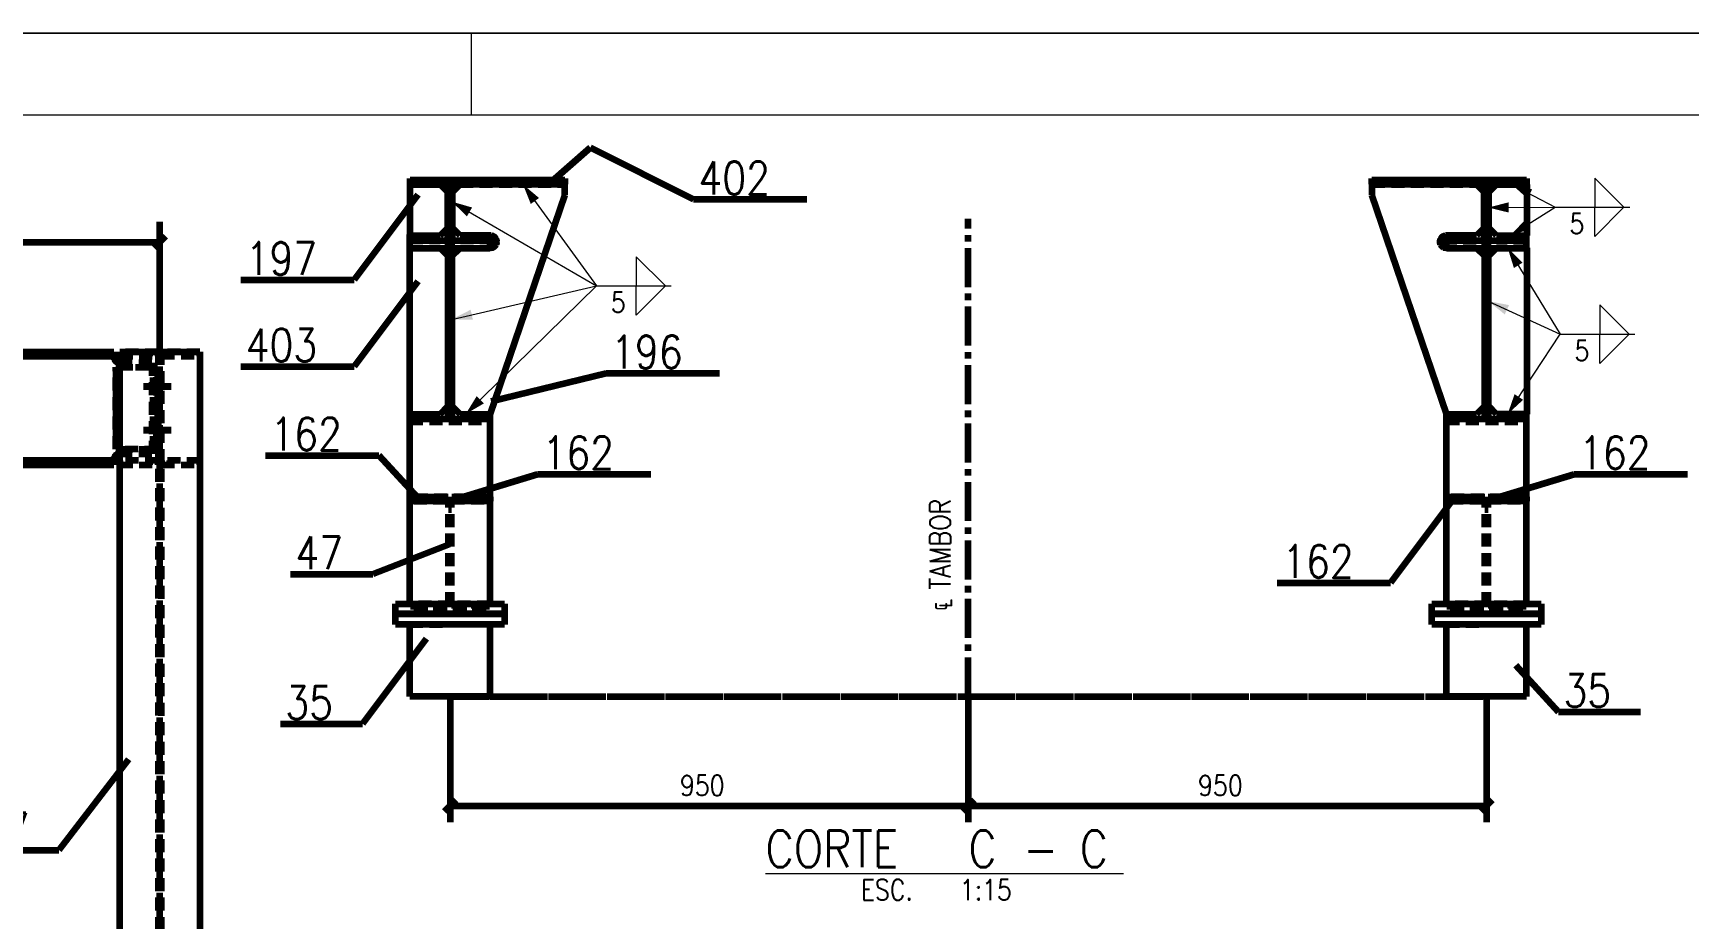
# Model space of a CAD drawing. Header units: millimetres. Extents: x 0 to 16820, y 0 to 11880.
# Drawn here: x 8350 to 12397, y 9716 to 11880 of the extents above; entities that cross this region are included whole.
import ezdxf

# ---------------------------------------------------------------- set-up
doc = ezdxf.new("R2010")
doc.units = ezdxf.units.MM
for name, pattern in [('CENTER2', [7.14375, 4.7625, -0.79375, 0.79375, -0.79375]), ('DASHED2', [2.38125, 1.5875, -0.79375]), ('XKITLINE00', [0])]:
    doc.linetypes.add(name, pattern=pattern)
for name, color, linetype, lineweight in [('COTA', 7, 'Continuous', 0), ('CT3', 4, 'Continuous', 0), ('Drawing sheet', 3, 'Continuous', 0), ('ITEM-1', 7, 'Continuous', 0), ('LC1', 7, 'Continuous', 0), ('Other object type', 7, 'Continuous', 0), ('Part mark', 6, 'Continuous', 0), ('Text', 7, 'Continuous', 0), ('TR2', 7, 'Continuous', 0), ('Weld', 1, 'Continuous', 0)]:
    doc.layers.add(name, color=color, linetype=linetype, lineweight=lineweight)
doc.styles.add('ROMANS', font='romans__.ttf')

# ---------------------------------------------------------------- blocks, each defined once
blk = doc.blocks.new('*A8')
at = {"layer": 'CT3', "color": 4, "linetype": 'Continuous', "lineweight": 100}
for p, q in [((463.53, 567.77), (463.53, 567.77)), ((463.53, 547.46), (463.53, 567.77)), ((468.21, 566.77), (467.27, 567.71)), ((468.21, 548.46), (468.21, 566.77)), ((467.21, 547.46), (468.21, 548.46)), ((463.53, 547.46), (467.21, 547.46))]:
    blk.add_line(p, q, dxfattribs=at)
at = {"layer": 'TR2', "linetype": 'DASHED2', "lineweight": 100}
for p, q in [((463.53, 567.77), (467.21, 567.77)), ((467.27, 567.71), (467.21, 567.77)), ((463.53, 547.46), (467.21, 547.46))]:
    blk.add_line(p, q, dxfattribs=at)
blk = doc.blocks.new('*A9')
at = {"layer": 'CT3', "color": 4, "linetype": 'Continuous', "lineweight": 100}
for p, q in [((463.55, 575.54), (463.55, 576.23)), ((463.55, 576.09), (482.45, 576.09)), ((482.45, 575.54), (463.55, 575.54)), ((482.45, 576.23), (482.45, 575.54))]:
    blk.add_line(p, q, dxfattribs=at)
blk = doc.blocks.new('*A10')
at = {"layer": 'TR2', "linetype": 'DASHED2', "lineweight": 100}
for p, q in [((599.53, 537.37), (590.66, 537.37)), ((590.66, 537.37), (590.66, 536.81)), ((599.53, 537.37), (590.66, 537.37)), ((590.66, 536.81), (590.66, 536.81)), ((590.66, 536.81), (594.9, 536.81)), ((590.66, 536.81), (594.9, 536.81)), ((594.9, 536.81), (594.9, 536.79)), ((594.9, 524.13), (594.9, 536.81)), ((594.9, 536.79), (595.29, 536.79)), ((594.9, 536.79), (595.29, 536.79)), ((594.9, 536.79), (595.29, 536.79)), ((594.9, 536.79), (595.29, 536.79)), ((595.29, 536.81), (599.53, 536.81)), ((595.29, 524.13), (595.29, 536.81)), ((595.29, 536.81), (599.53, 536.81)), ((599.53, 536.81), (599.53, 537.37)), ((594.9, 535.81), (595.29, 535.81)), ((594.9, 535.81), (595.29, 535.81)), ((590.66, 523.57), (590.66, 524.13)), ((590.66, 524.13), (594.9, 524.13)), ((590.66, 524.13), (594.9, 524.13)), ((594.9, 525.26), (595.29, 525.26)), ((594.9, 525.26), (595.29, 525.26)), ((595.29, 524.37), (594.9, 524.37)), ((594.9, 524.37), (595.29, 524.37)), ((594.9, 524.37), (595.29, 524.37)), ((594.9, 524.37), (595.29, 524.37)), ((595.29, 524.13), (599.53, 524.13)), ((599.53, 524.13), (595.29, 524.13)), ((599.53, 524.13), (599.53, 524.13)), ((599.53, 524.13), (599.53, 523.57)), ((599.53, 523.57), (590.66, 523.57)), ((590.66, 523.57), (590.66, 523.57)), ((590.66, 523.57), (599.53, 523.57))]:
    blk.add_line(p, q, dxfattribs=at)
blk = doc.blocks.new('*A11')
at = {"layer": 'CT3', "color": 4, "linetype": 'Continuous', "lineweight": 100}
for p, q in [((581.1, 575.54), (581.1, 576.23)), ((581.1, 576.09), (600, 576.09)), ((600, 575.54), (581.1, 575.54)), ((600, 576.23), (600, 575.54))]:
    blk.add_line(p, q, dxfattribs=at)
blk = doc.blocks.new('*A12')
at = {"layer": 'CT3', "color": 4, "linetype": 'Continuous', "lineweight": 100}
for p, q in [((463.53, 567.71), (463.53, 569.27)), ((463.53, 568.68), (473.33, 568.68)), ((473.33, 567.71), (473.33, 569.26)), ((468.21, 567.71), (463.53, 567.71)), ((468.21, 546.86), (468.21, 567.71)), ((473.33, 567.71), (468.65, 567.71)), ((468.65, 567.71), (468.65, 546.86)), ((463.53, 546.86), (463.53, 547.46)), ((473.33, 546.86), (463.53, 546.86)), ((473.33, 546.86), (473.33, 547.46))]:
    blk.add_line(p, q, dxfattribs=at)
at = {"layer": 'TR2', "linetype": 'DASHED2', "lineweight": 100}
for p, q in [((463.53, 569.27), (463.53, 569.38)), ((473.33, 569.26), (473.33, 569.38)), ((468.21, 567.71), (468.21, 568.4)), ((468.65, 567.71), (468.65, 568.4)), ((463.53, 547.46), (463.53, 547.55)), ((463.53, 546.51), (463.53, 546.86)), ((463.53, 546.58), (463.53, 546.51)), ((463.53, 546.51), (473.33, 546.51)), ((473.33, 547.55), (473.33, 547.46)), ((473.33, 546.51), (473.33, 546.86)), ((473.33, 546.51), (473.33, 546.58))]:
    blk.add_line(p, q, dxfattribs=at)
blk = doc.blocks.new('*A13')
at = {"layer": 'CT3', "color": 4, "linetype": 'Continuous', "lineweight": 100}
for p, q in [((595.34, 566.77), (596.28, 567.71)), ((595.34, 548.46), (595.34, 566.77)), ((600.02, 567.77), (600, 567.77)), ((600.02, 567.77), (600.02, 547.46)), ((596.34, 547.46), (595.34, 548.46)), ((600.02, 547.46), (596.34, 547.46))]:
    blk.add_line(p, q, dxfattribs=at)
at = {"layer": 'TR2', "linetype": 'DASHED2', "lineweight": 100}
for p, q in [((596.34, 567.77), (596.28, 567.71)), ((600, 567.77), (596.34, 567.77)), ((596.34, 547.46), (600.02, 547.46))]:
    blk.add_line(p, q, dxfattribs=at)
blk = doc.blocks.new('*A14')
at = {"layer": 'CT3', "color": 4, "linetype": 'Continuous', "lineweight": 100}
for p, q in [((463.53, 575.52), (467.21, 575.52)), ((463.53, 575.52), (463.53, 569.27)), ((468.16, 574.56), (467.21, 575.52)), ((463.53, 569.27), (467.21, 569.27)), ((467.21, 569.27), (468.16, 570.22))]:
    blk.add_line(p, q, dxfattribs=at)
at = {"layer": 'TR2', "linetype": 'DASHED2', "lineweight": 100}
for p, q in [((467.21, 575.52), (463.53, 575.52)), ((468.21, 574.52), (468.16, 574.56)), ((468.16, 574.56), (468.21, 574.52)), ((468.21, 570.27), (468.21, 574.52)), ((463.53, 569.27), (467.21, 569.27)), ((468.16, 570.22), (468.21, 570.27)), ((468.16, 570.22), (468.21, 570.27))]:
    blk.add_line(p, q, dxfattribs=at)
blk = doc.blocks.new('*A15')
at = {"layer": 'CT3', "color": 4, "linetype": 'Continuous', "lineweight": 100}
for p, q in [((469.67, 575.52), (468.7, 574.55)), ((482.45, 575.52), (469.67, 575.52)), ((482.45, 574.22), (482.45, 575.52)), ((473.35, 547.46), (482.45, 574.22)), ((469.67, 569.26), (468.7, 570.24)), ((473.45, 569.26), (469.67, 569.26)), ((473.45, 569.26), (473.7, 569.21)), ((474.06, 568.85), (474.12, 568.59)), ((468.67, 566.77), (469.64, 567.71)), ((468.67, 548.46), (468.67, 566.77)), ((473.45, 567.77), (473.33, 567.77)), ((473.7, 567.82), (473.45, 567.77)), ((474.12, 568.44), (474.06, 568.18)), ((474.12, 568.44), (474.12, 568.59)), ((468.67, 548.46), (469.67, 547.46)), ((469.67, 547.46), (473.35, 547.46))]:
    blk.add_line(p, q, dxfattribs=at)
for centre, start, end in [((473.45, 568.59), 22.5, 67.5), ((473.45, 568.44), 292.5, 337.5)]:
    blk.add_arc(centre, 0.667, start, end, dxfattribs=at)
at = {"layer": 'TR2', "linetype": 'DASHED2', "lineweight": 100}
for p, q in [((469.67, 575.52), (482.45, 575.52)), ((468.67, 574.52), (468.7, 574.55)), ((468.67, 574.52), (468.67, 570.27)), ((468.67, 570.27), (468.7, 570.24)), ((468.7, 570.24), (468.67, 570.27)), ((473.7, 569.21), (473.45, 569.26)), ((474.12, 568.59), (474.06, 568.85)), ((469.64, 567.71), (469.7, 567.77)), ((469.7, 567.77), (473.33, 567.77)), ((473.45, 567.77), (473.7, 567.82)), ((474.06, 568.18), (474.12, 568.44)), ((469.67, 547.46), (473.35, 547.46))]:
    blk.add_line(p, q, dxfattribs=at)
for centre, start, end in [((473.45, 568.59), 22.5, 67.5), ((473.45, 568.44), 292.5, 337.5)]:
    blk.add_arc(centre, 0.667, start, end, dxfattribs=at)
blk = doc.blocks.new('*A16')
at = {"layer": 'CT3', "color": 4, "linetype": 'Continuous', "lineweight": 100}
for p, q in [((590.2, 537.37), (594.88, 537.37)), ((590.2, 537.37), (590.2, 536.84)), ((594.88, 536.84), (590.2, 536.84)), ((593.88, 536.84), (593.88, 537.37)), ((594.88, 537.37), (594.88, 536.84))]:
    blk.add_line(p, q, dxfattribs=at)
blk = doc.blocks.new('*A17')
at = {"layer": 'CT3', "color": 4, "linetype": 'Continuous', "lineweight": 100}
for p, q in [((595.32, 536.84), (595.32, 537.37)), ((595.32, 537.37), (600, 537.37)), ((600, 536.84), (595.32, 536.84)), ((596.32, 536.84), (596.32, 537.37)), ((600, 537.37), (600, 536.84))]:
    blk.add_line(p, q, dxfattribs=at)
blk = doc.blocks.new('*A18')
at = {"layer": 'CT3', "color": 4, "linetype": 'Continuous', "lineweight": 100}
for p, q in [((593.88, 575.52), (581.1, 575.52)), ((581.1, 575.52), (581.1, 574.22)), ((594.83, 574.57), (593.88, 575.52)), ((581.1, 574.22), (590.2, 547.46)), ((589.43, 568.59), (589.48, 568.85)), ((589.84, 569.21), (590.1, 569.26)), ((593.88, 569.26), (590.1, 569.26)), ((594.83, 570.22), (593.88, 569.26)), ((589.43, 568.44), (589.43, 568.59)), ((589.48, 568.18), (589.43, 568.44)), ((590.1, 567.77), (589.84, 567.82)), ((590.2, 567.77), (590.1, 567.77)), ((594.88, 566.77), (593.91, 567.71)), ((594.88, 548.46), (593.88, 547.46)), ((590.2, 547.46), (593.88, 547.46))]:
    blk.add_line(p, q, dxfattribs=at)
for centre, start, end in [((590.1, 568.59), 112.5, 157.5), ((590.1, 568.44), 202.5, 247.5)]:
    blk.add_arc(centre, 0.667, start, end, dxfattribs=at)
at = {"layer": 'TR2', "linetype": 'DASHED2', "lineweight": 100}
for p, q in [((581.1, 575.52), (593.88, 575.52)), ((594.83, 574.57), (594.88, 574.52)), ((594.88, 574.52), (594.83, 574.57)), ((594.88, 574.52), (594.88, 570.27)), ((589.48, 568.85), (589.43, 568.59)), ((590.1, 569.26), (589.84, 569.21)), ((594.88, 570.27), (594.83, 570.22)), ((594.83, 570.22), (594.88, 570.27)), ((589.43, 568.44), (589.48, 568.18)), ((589.84, 567.82), (590.1, 567.77)), ((593.85, 567.77), (590.2, 567.77)), ((593.91, 567.71), (593.85, 567.77)), ((594.88, 548.46), (594.88, 566.77)), ((590.2, 547.46), (593.88, 547.46))]:
    blk.add_line(p, q, dxfattribs=at)
for centre, start, end in [((590.1, 568.59), 112.5, 157.5), ((590.1, 568.44), 202.5, 247.5)]:
    blk.add_arc(centre, 0.667, start, end, dxfattribs=at)
blk = doc.blocks.new('*A19')
at = {"layer": 'CT3', "color": 4, "linetype": 'Continuous', "lineweight": 100}
for p, q in [((468.16, 568.68), (468.16, 575.54)), ((468.16, 575.54), (468.7, 575.54)), ((468.7, 575.54), (468.7, 568.68)), ((468.16, 568.68), (468.7, 568.68))]:
    blk.add_line(p, q, dxfattribs=at)
at = {"layer": 'TR2', "linetype": 'DASHED2', "lineweight": 100}
for p, q in [((468.16, 575.54), (468.16, 575.69)), ((468.7, 575.54), (468.7, 575.69))]:
    blk.add_line(p, q, dxfattribs=at)
blk = doc.blocks.new('*A20')
at = {"layer": 'CT3', "color": 4, "linetype": 'Continuous', "lineweight": 100}
for p, q in [((463.53, 512.97), (463.53, 521.77)), ((473.33, 512.97), (473.33, 521.77)), ((473.33, 512.97), (463.53, 512.97))]:
    blk.add_line(p, q, dxfattribs=at)
at = {"layer": 'TR2', "linetype": 'DASHED2', "lineweight": 100}
for p, q in [((473.33, 521.77), (463.53, 521.77)), ((463.53, 521.77), (468.21, 521.77))]:
    blk.add_line(p, q, dxfattribs=at)
blk = doc.blocks.new('*A21')
at = {"layer": 'CT3', "color": 4, "linetype": 'Continuous', "lineweight": 100}
for p, q in [((473.33, 546.86), (463.53, 546.86)), ((463.53, 537.37), (463.53, 546.86)), ((473.33, 537.37), (473.33, 546.86)), ((463.53, 524.3), (463.53, 536.84)), ((473.33, 524.3), (473.33, 536.84))]:
    blk.add_line(p, q, dxfattribs=at)
at = {"layer": 'TR2', "linetype": 'DASHED2', "lineweight": 100}
for p, q in [((463.53, 546.51), (473.33, 546.51)), ((463.53, 536.84), (463.53, 537.37)), ((473.33, 536.84), (473.33, 537.37)), ((473.33, 524.3), (463.53, 524.3))]:
    blk.add_line(p, q, dxfattribs=at)
blk = doc.blocks.new('*A22')
at = {"layer": 'CT3', "color": 4, "linetype": 'Continuous', "lineweight": 100}
for p, q in [((590.2, 512.97), (590.2, 521.77)), ((600, 512.97), (600, 521.77)), ((600, 512.97), (590.2, 512.97))]:
    blk.add_line(p, q, dxfattribs=at)
at = {"layer": 'TR2', "linetype": 'DASHED2', "lineweight": 100}
for p, q in [((600, 521.77), (590.2, 521.77)), ((590.2, 521.77), (594.88, 521.77))]:
    blk.add_line(p, q, dxfattribs=at)
blk = doc.blocks.new('*A23')
at = {"layer": 'CT3', "color": 4, "linetype": 'Continuous', "lineweight": 100}
for p, q in [((461.76, 521.77), (461.76, 523.04)), ((461.76, 523.04), (475.1, 523.04)), ((475.1, 523.04), (475.1, 521.77)), ((475.1, 521.77), (461.76, 521.77))]:
    blk.add_line(p, q, dxfattribs=at)
blk = doc.blocks.new('*A24')
at = {"layer": 'CT3', "color": 4, "linetype": 'Continuous', "lineweight": 100}
for p, q in [((461.76, 523.04), (461.76, 524.3)), ((461.76, 524.3), (475.1, 524.3)), ((475.1, 524.3), (475.1, 523.04)), ((475.1, 523.04), (461.76, 523.04))]:
    blk.add_line(p, q, dxfattribs=at)
blk = doc.blocks.new('*A25')
at = {"layer": 'CT3', "color": 4, "linetype": 'Continuous', "lineweight": 100}
for p, q in [((588.43, 521.77), (588.43, 523.04)), ((588.43, 523.04), (601.76, 523.04)), ((601.76, 523.04), (601.76, 521.77)), ((601.76, 521.77), (588.43, 521.77))]:
    blk.add_line(p, q, dxfattribs=at)
blk = doc.blocks.new('*A26')
at = {"layer": 'CT3', "color": 4, "linetype": 'Continuous', "lineweight": 100}
for p, q in [((588.43, 523.04), (588.43, 524.3)), ((588.43, 524.3), (601.76, 524.3)), ((601.76, 524.3), (601.76, 523.04)), ((601.76, 523.04), (588.43, 523.04))]:
    blk.add_line(p, q, dxfattribs=at)
blk = doc.blocks.new('*A27')
at = {"layer": 'CT3', "color": 4, "linetype": 'Continuous', "lineweight": 100}
for p, q in [((468.65, 536.84), (468.65, 537.37)), ((468.65, 537.37), (473.33, 537.37)), ((473.33, 536.84), (468.65, 536.84)), ((469.65, 536.84), (469.65, 537.37)), ((473.33, 537.37), (473.33, 536.84))]:
    blk.add_line(p, q, dxfattribs=at)
blk = doc.blocks.new('*A28')
at = {"layer": 'TR2', "linetype": 'DASHED2', "lineweight": 100}
for p, q in [((472.86, 537.37), (464, 537.37)), ((464, 537.37), (464, 536.81)), ((472.86, 537.37), (464, 537.37)), ((464, 536.81), (464, 536.81)), ((464, 536.81), (468.24, 536.81)), ((464, 536.81), (468.24, 536.81)), ((468.24, 536.81), (468.24, 536.79)), ((468.24, 524.13), (468.24, 536.81)), ((468.24, 536.79), (468.62, 536.79)), ((468.24, 536.79), (468.62, 536.79)), ((468.24, 536.79), (468.62, 536.79)), ((468.24, 536.79), (468.62, 536.79)), ((468.62, 536.81), (472.86, 536.81)), ((468.62, 524.13), (468.62, 536.81)), ((468.62, 536.81), (472.86, 536.81)), ((472.86, 536.81), (472.86, 537.37)), ((468.24, 535.81), (468.62, 535.81)), ((468.24, 535.81), (468.62, 535.81)), ((464, 523.57), (464, 524.13)), ((464, 524.13), (468.24, 524.13)), ((464, 524.13), (468.24, 524.13)), ((468.24, 525.26), (468.62, 525.26)), ((468.24, 525.26), (468.62, 525.26)), ((468.62, 524.37), (468.24, 524.37)), ((468.24, 524.37), (468.62, 524.37)), ((468.24, 524.37), (468.62, 524.37)), ((468.24, 524.37), (468.62, 524.37)), ((468.62, 524.13), (472.86, 524.13)), ((472.86, 524.13), (468.62, 524.13)), ((472.86, 524.13), (472.86, 524.13)), ((472.86, 524.13), (472.86, 523.57)), ((472.86, 523.57), (464, 523.57)), ((464, 523.57), (464, 523.57)), ((464, 523.57), (472.86, 523.57))]:
    blk.add_line(p, q, dxfattribs=at)
blk = doc.blocks.new('*A29')
at = {"layer": 'CT3', "color": 4, "linetype": 'Continuous', "lineweight": 100}
for p, q in [((463.53, 537.37), (468.21, 537.37)), ((463.53, 537.37), (463.53, 536.84)), ((468.21, 536.84), (463.53, 536.84)), ((467.21, 536.84), (467.21, 537.37)), ((468.21, 537.37), (468.21, 536.84))]:
    blk.add_line(p, q, dxfattribs=at)
blk = doc.blocks.new('*A30')
at = {"layer": 'CT3', "color": 4, "linetype": 'Continuous', "lineweight": 100}
for p, q in [((596.34, 575.52), (595.36, 574.55)), ((596.34, 575.52), (600.02, 575.52)), ((600.02, 575.52), (600.02, 569.27)), ((596.34, 569.27), (595.36, 570.24)), ((596.34, 569.27), (600.02, 569.27))]:
    blk.add_line(p, q, dxfattribs=at)
at = {"layer": 'TR2', "linetype": 'DASHED2', "lineweight": 100}
for p, q in [((596.34, 575.52), (600.02, 575.52)), ((595.36, 574.55), (595.34, 574.52)), ((595.34, 570.27), (595.34, 574.52)), ((595.36, 570.24), (595.34, 570.27)), ((596.34, 569.27), (600.02, 569.27))]:
    blk.add_line(p, q, dxfattribs=at)
blk = doc.blocks.new('*A31')
at = {"layer": 'CT3', "color": 4, "linetype": 'Continuous', "lineweight": 100}
for p, q in [((594.83, 568.68), (594.83, 575.54)), ((594.83, 575.54), (595.36, 575.54)), ((595.36, 575.54), (595.36, 568.68)), ((594.83, 568.68), (595.36, 568.68))]:
    blk.add_line(p, q, dxfattribs=at)
at = {"layer": 'TR2', "linetype": 'DASHED2', "lineweight": 100}
for p, q in [((594.83, 575.54), (594.83, 575.69)), ((595.36, 575.54), (595.36, 575.69))]:
    blk.add_line(p, q, dxfattribs=at)
blk = doc.blocks.new('*A32')
at = {"layer": 'CT3', "color": 4, "linetype": 'Continuous', "lineweight": 100}
for p, q in [((600, 546.86), (590.2, 546.86)), ((590.2, 537.37), (590.2, 546.86)), ((600, 537.37), (600, 546.86)), ((590.2, 524.3), (590.2, 536.84)), ((600, 524.3), (600, 536.84))]:
    blk.add_line(p, q, dxfattribs=at)
at = {"layer": 'TR2', "linetype": 'DASHED2', "lineweight": 100}
for p, q in [((590.2, 546.51), (600, 546.51)), ((590.2, 536.84), (590.2, 537.37)), ((600, 536.84), (600, 537.37)), ((600, 524.3), (590.2, 524.3))]:
    blk.add_line(p, q, dxfattribs=at)
blk = doc.blocks.new('*A33')
at = {"layer": 'CT3', "color": 4, "linetype": 'Continuous', "lineweight": 100}
for p, q in [((590.2, 567.71), (590.2, 569.26)), ((590.2, 568.68), (600, 568.68)), ((600, 567.71), (600, 569.27)), ((594.88, 567.71), (590.2, 567.71)), ((594.88, 546.86), (594.88, 567.71)), ((600, 567.71), (595.32, 567.71)), ((595.32, 567.71), (595.32, 546.86)), ((590.2, 546.86), (590.2, 547.46)), ((600, 546.86), (590.2, 546.86)), ((600, 546.86), (600, 547.46))]:
    blk.add_line(p, q, dxfattribs=at)
at = {"layer": 'TR2', "linetype": 'DASHED2', "lineweight": 100}
for p, q in [((590.2, 569.26), (590.2, 569.38)), ((600, 569.27), (600, 569.38)), ((594.88, 567.71), (594.88, 568.4)), ((595.32, 567.71), (595.32, 568.4)), ((590.2, 547.46), (590.2, 547.55)), ((590.2, 546.51), (590.2, 546.86)), ((590.2, 546.58), (590.2, 546.51)), ((590.2, 546.51), (600, 546.51)), ((600, 547.55), (600, 547.46)), ((600, 546.51), (600, 546.86)), ((600, 546.51), (600, 546.58))]:
    blk.add_line(p, q, dxfattribs=at)
blk = doc.blocks.new('*A57')
at = {"layer": 'CT3', "color": 4, "linetype": 'Continuous', "lineweight": 100}
for p, q in [((428.07, 555.08), (437.87, 555.08)), ((428.07, 401.08), (428.07, 555.08)), ((437.87, 555.08), (437.87, 401.08))]:
    blk.add_line(p, q, dxfattribs=at)
at = {"layer": 'TR2', "linetype": 'DASHED2', "lineweight": 100}
for p, q in [((432.75, 555.08), (432.75, 401.08)), ((433.19, 401.08), (433.19, 555.08)), ((437.87, 401.08), (428.07, 401.08)), ((428.07, 401.08), (437.87, 401.08))]:
    blk.add_line(p, q, dxfattribs=at)
blk = doc.blocks.new('*A68')
at = {"layer": 'CT3', "color": 4, "linetype": 'Continuous', "lineweight": 100}
for p, q in [((311.92, 554.41), (311.92, 555.08)), ((311.92, 555.08), (427.35, 555.08)), ((311.92, 554.52), (427.35, 554.52)), ((427.35, 554.41), (427.35, 555.08)), ((311.2, 553.75), (311.25, 553.75)), ((311.51, 553.8), (311.25, 553.75)), ((311.92, 554.41), (311.87, 554.16)), ((427.4, 554.16), (427.35, 554.41)), ((428.01, 553.75), (427.76, 553.8)), ((428.07, 553.75), (428.01, 553.75)), ((311.2, 542.61), (311.25, 542.61)), ((311.25, 542.61), (311.51, 542.56)), ((427.76, 542.56), (428.01, 542.61)), ((428.07, 542.61), (428.01, 542.61)), ((311.87, 542.2), (311.92, 541.95)), ((311.92, 541.95), (311.92, 541.28)), ((311.92, 541.84), (427.35, 541.84)), ((311.92, 541.28), (427.35, 541.28)), ((427.35, 541.95), (427.4, 542.2)), ((427.35, 541.28), (427.35, 541.95))]:
    blk.add_line(p, q, dxfattribs=at)
for centre, start, end in [((311.25, 554.41), 292.5, 337.5), ((428.01, 554.41), 202.5, 247.5), ((311.25, 541.95), 22.5, 67.5), ((428.01, 541.95), 112.5, 157.5)]:
    blk.add_arc(centre, 0.667, start, end, dxfattribs=at)
at = {"layer": 'TR2', "linetype": 'DASHED2', "lineweight": 100}
for p, q in [((307.25, 542.61), (307.25, 553.75)), ((307.25, 553.75), (311.2, 553.75)), ((311.25, 553.75), (311.51, 553.8)), ((311.87, 554.16), (311.92, 554.41)), ((427.35, 554.41), (427.4, 554.16)), ((427.76, 553.8), (428.01, 553.75)), ((428.01, 553.75), (432.01, 553.75)), ((432.01, 542.61), (432.01, 553.75)), ((307.25, 542.61), (311.2, 542.61)), ((311.51, 542.56), (311.25, 542.61)), ((428.01, 542.61), (427.76, 542.56)), ((428.01, 542.61), (432.01, 542.61)), ((311.92, 541.95), (311.87, 542.2)), ((427.4, 542.2), (427.35, 541.95))]:
    blk.add_line(p, q, dxfattribs=at)
for centre, start, end in [((311.25, 554.41), 292.5, 337.5), ((428.01, 554.41), 202.5, 247.5), ((311.25, 541.95), 22.5, 67.5), ((428.01, 541.95), 112.5, 157.5)]:
    blk.add_arc(centre, 0.667, start, end, dxfattribs=at)
blk = doc.blocks.new('*A87')
at = {"layer": 'TR2', "linetype": 'DASHED2', "lineweight": 100}
for p, q in [((427.6, 553.18), (432.68, 553.18)), ((427.6, 543.18), (427.6, 553.18)), ((432.15, 543.18), (432.15, 553.18)), ((432.68, 553.18), (432.68, 543.18)), ((432.68, 543.18), (427.6, 543.18))]:
    blk.add_line(p, q, dxfattribs=at)
blk = doc.blocks.new('*A150')
at = {"layer": 'LC1', "color": 7, "linetype": 'CENTER2', "lineweight": 100}
for p, q in [((430.97, 550.85), (434.36, 550.85)), ((432.15, 551.55), (432.68, 551.55)), ((432.75, 551.55), (433.19, 551.55)), ((432.15, 550.15), (432.68, 550.15)), ((432.75, 550.15), (433.19, 550.15)), ((430.97, 545.51), (434.36, 545.51)), ((432.15, 546.21), (432.68, 546.21)), ((432.15, 544.81), (432.68, 544.81)), ((432.75, 546.21), (433.19, 546.21)), ((432.75, 544.81), (433.19, 544.81))]:
    blk.add_line(p, q, dxfattribs=at)
blk = doc.blocks.new('*A151')
at = {"layer": 'LC1', "color": 7, "linetype": 'CENTER2', "lineweight": 100}
for p, q in [((434.36, 550.85), (430.97, 550.85)), ((432.68, 551.55), (432.15, 551.55)), ((433.19, 551.55), (432.75, 551.55)), ((432.68, 550.15), (432.15, 550.15)), ((433.19, 550.15), (432.75, 550.15)), ((434.36, 545.51), (430.97, 545.51)), ((432.68, 546.21), (432.15, 546.21)), ((432.68, 544.81), (432.15, 544.81)), ((433.19, 546.21), (432.75, 546.21)), ((433.19, 544.81), (432.75, 544.81))]:
    blk.add_line(p, q, dxfattribs=at)
blk = doc.blocks.new('*A152')
at = {"layer": 'TR2', "linetype": 'DASHED2', "lineweight": 100}
for p, q in [((432.75, 541.81), (428.07, 541.81)), ((428.07, 541.81), (428.07, 541.28)), ((428.07, 541.28), (432.75, 541.28)), ((431.75, 541.28), (431.75, 541.81)), ((432.75, 541.28), (432.75, 541.81))]:
    blk.add_line(p, q, dxfattribs=at)
blk = doc.blocks.new('*A153')
at = {"layer": 'TR2', "linetype": 'DASHED2', "lineweight": 100}
for p, q in [((437.87, 555.08), (433.19, 555.08)), ((433.19, 555.08), (433.19, 554.55)), ((433.19, 554.55), (437.87, 554.55)), ((434.19, 554.55), (434.19, 555.08)), ((437.87, 554.55), (437.87, 555.08))]:
    blk.add_line(p, q, dxfattribs=at)
blk = doc.blocks.new('*A154')
at = {"layer": 'CT3', "color": 4, "linetype": 'Continuous', "lineweight": 100}
for p, q in [((427.6, 553.18), (428.07, 553.18)), ((427.6, 553.18), (427.6, 543.18)), ((427.6, 543.18), (428.07, 543.18))]:
    blk.add_line(p, q, dxfattribs=at)
at = {"layer": 'TR2', "linetype": 'DASHED2', "lineweight": 100}
for p, q in [((428.07, 553.18), (432.68, 553.18)), ((432.15, 543.18), (432.15, 553.18)), ((432.68, 543.18), (432.68, 553.18)), ((428.07, 543.18), (432.68, 543.18))]:
    blk.add_line(p, q, dxfattribs=at)
blk = doc.blocks.new('*A155')
at = {"layer": 'TR2', "linetype": 'DASHED2', "lineweight": 100}
for p, q in [((437.87, 541.81), (433.19, 541.81)), ((433.19, 541.81), (433.19, 541.28)), ((433.19, 541.28), (437.87, 541.28)), ((434.19, 541.28), (434.19, 541.81)), ((437.87, 541.28), (437.87, 541.81))]:
    blk.add_line(p, q, dxfattribs=at)
blk = doc.blocks.new('*A156')
at = {"layer": 'TR2', "linetype": 'DASHED2', "lineweight": 100}
for p, q in [((432.75, 555.08), (428.07, 555.08)), ((428.07, 555.08), (428.07, 554.55)), ((428.07, 554.55), (432.75, 554.55)), ((431.75, 554.55), (431.75, 555.08)), ((432.75, 554.55), (432.75, 555.08))]:
    blk.add_line(p, q, dxfattribs=at)
blk = doc.blocks.new('*A525')
at = {"layer": 'LC1', "color": 7, "linetype": 'CENTER2', "lineweight": 100}
blk.add_line((468.43, 512.97), (595.1, 512.97), dxfattribs=at)
blk = doc.blocks.new('*A526')
at = {"layer": 'LC1', "color": 7, "linetype": 'CENTER2', "lineweight": 100}
blk.add_line((473.33, 512.97), (590.2, 512.97), dxfattribs=at)
blk = doc.blocks.new('*A527')
at = {"layer": 'LC1', "color": 7, "linetype": 'CENTER2', "lineweight": 100}
blk.add_line((531.76, 512.97), (531.76, 571.32), dxfattribs=at)
blk = doc.blocks.new('*A549')
at = {"layer": 'LC1', "color": 7, "linetype": 'CENTER2', "lineweight": 100}
blk.add_line((432.97, 389.75), (432.97, 555.08), dxfattribs=at)
blk = doc.blocks.new('*A557')
at = {"layer": 'Drawing sheet', "color": 5, "linetype": 'XKITLINE00', "lineweight": 0}
blk.add_line((841, 594), (0, 594), dxfattribs=at)
blk = doc.blocks.new('*A566')
at = {"layer": 'Other object type', "color": 7, "linetype": 'XKITLINE00', "lineweight": 0}
blk.add_line((0, 594), (841, 594), dxfattribs=at)
at = {"layer": 'Other object type', "color": 2, "linetype": 'XKITLINE00', "lineweight": 0}
blk.add_line((471, 594), (471, 584), dxfattribs=at)
at = {"layer": 'Other object type', "color": 6, "linetype": 'XKITLINE00', "lineweight": 0}
blk.add_line((25, 584), (831, 584), dxfattribs=at)
blk = doc.blocks.new('*A572')
at = {"layer": 'COTA', "color": 7, "linetype": 'Continuous', "lineweight": 100}
for p, q in [((531.76, 512.97), (531.76, 497.6)), ((595.1, 512.97), (595.1, 497.6)), ((532.47, 500.31), (531.06, 498.9)), ((595.8, 500.31), (594.39, 498.9)), ((531.76, 499.6), (595.1, 499.6))]:
    blk.add_line(p, q, dxfattribs=at)
at = {"layer": 'COTA', "color": 3}
for p in [(531.76, 499.6), (595.1, 499.6)]:
    blk.add_point(p, dxfattribs=at)
at = {"layer": 'COTA', "color": 3, "style": 'ROMANS', "width": 0.85}
blk.add_text('950', height=2.5, dxfattribs=at).set_placement((559.85, 500.85))
blk = doc.blocks.new('*A573')
at = {"layer": 'COTA', "color": 7, "linetype": 'Continuous', "lineweight": 100}
for p, q in [((468.43, 512.97), (468.43, 497.6)), ((531.76, 512.97), (531.76, 497.6)), ((469.14, 500.31), (467.72, 498.9)), ((532.47, 500.31), (531.06, 498.9)), ((468.43, 499.6), (531.76, 499.6))]:
    blk.add_line(p, q, dxfattribs=at)
at = {"layer": 'COTA', "color": 3}
for p in [(468.43, 499.6), (531.76, 499.6)]:
    blk.add_point(p, dxfattribs=at)
at = {"layer": 'COTA', "color": 3, "style": 'ROMANS', "width": 0.85}
blk.add_text('950', height=2.5, dxfattribs=at).set_placement((496.52, 500.85))
blk = doc.blocks.new('*A574')
at = {"layer": 'Text', "color": 3, "style": 'ROMANS', "width": 0.85}
blk.add_text('℄ TAMBOR', height=2.5, rotation=90.0002, dxfattribs=at).set_placement((529.58, 523.43))
blk = doc.blocks.new('*A575')
at = {"layer": 'Weld'}
for points in [[(598.18, 575.52), (600.68, 574.91), (600.1, 573.8)], [(595.32, 572.7), (597.82, 573.33), (597.82, 572.08)], [(597.99, 569.27), (599.77, 571.13), (600.43, 570.07)]]:
    blk.add_hatch(color=7, dxfattribs=at).paths.add_polyline_path(points, flags=17)
at = {"layer": 'Weld', "color": 7, "linetype": 'XKITLINE00', "lineweight": 0}
for p, q in [((598.18, 575.52), (603.48, 572.72)), ((595.32, 572.7), (603.48, 572.72)), ((597.99, 569.27), (603.48, 572.72)), ((603.48, 572.72), (612.62, 572.72))]:
    blk.add_line(p, q, dxfattribs=at)
at = {"layer": 'Weld', "color": 3, "linetype": 'XKITLINE00', "lineweight": 0}
for p, q in [((611.9, 572.72), (608.33, 576.3)), ((608.33, 576.3), (608.33, 572.72)), ((608.33, 572.72), (611.9, 572.72)), ((608.33, 572.72), (611.9, 572.72)), ((611.9, 572.72), (608.33, 569.15)), ((608.33, 569.15), (608.33, 572.72))]:
    blk.add_line(p, q, dxfattribs=at)
at = {"layer": 'Weld', "color": 3, "style": 'ROMANS', "width": 0.85}
blk.add_text('5', height=2.5, dxfattribs=at).set_placement((605.23, 569.47))
blk = doc.blocks.new('*A576')
at = {"layer": 'Weld'}
for points in [[(597.68, 567.77), (599.51, 565.96), (598.45, 565.31)], [(595.32, 561.26), (597.85, 560.78), (597.33, 559.64)], [(597.68, 547.46), (598.53, 549.89), (599.57, 549.2)]]:
    blk.add_hatch(color=7, dxfattribs=at).paths.add_polyline_path(points, flags=17)
at = {"layer": 'Weld', "color": 7, "linetype": 'XKITLINE00', "lineweight": 0}
for p, q in [((597.68, 567.77), (604.11, 557.22)), ((595.32, 561.26), (604.11, 557.22)), ((597.68, 547.46), (604.11, 557.22)), ((604.11, 557.22), (613.24, 557.22))]:
    blk.add_line(p, q, dxfattribs=at)
at = {"layer": 'Weld', "color": 3, "linetype": 'XKITLINE00', "lineweight": 0}
for p, q in [((612.53, 557.22), (608.96, 560.79)), ((608.96, 560.79), (608.96, 557.22)), ((608.96, 557.22), (612.53, 557.22)), ((608.96, 557.22), (612.53, 557.22)), ((612.53, 557.22), (608.96, 553.65)), ((608.96, 553.65), (608.96, 557.22))]:
    blk.add_line(p, q, dxfattribs=at)
at = {"layer": 'Weld', "color": 3, "style": 'ROMANS', "width": 0.85}
blk.add_text('5', height=2.5, dxfattribs=at).set_placement((605.86, 553.97))
blk = doc.blocks.new('*A577')
at = {"layer": 'Weld'}
for points in [[(477.34, 575.52), (479.31, 573.86), (478.3, 573.13)], [(468.65, 573.41), (471.13, 572.7), (470.5, 571.62)], [(468.65, 559.03), (470.95, 560.21), (471.23, 558.99)], [(470.34, 547.46), (471.69, 549.65), (472.56, 548.76)]]:
    blk.add_hatch(color=7, dxfattribs=at).paths.add_polyline_path(points, flags=17)
at = {"layer": 'Weld', "color": 7, "linetype": 'XKITLINE00', "lineweight": 0}
for p, q in [((477.34, 575.52), (486.34, 563.12)), ((468.65, 573.41), (486.34, 563.12)), ((468.65, 559.03), (486.34, 563.12)), ((470.34, 547.46), (486.34, 563.12)), ((486.34, 563.12), (495.47, 563.12))]:
    blk.add_line(p, q, dxfattribs=at)
at = {"layer": 'Weld', "color": 3, "linetype": 'XKITLINE00', "lineweight": 0}
for p, q in [((494.76, 563.12), (491.19, 566.69)), ((491.19, 566.69), (491.19, 563.12)), ((491.19, 563.12), (494.76, 563.12)), ((491.19, 563.12), (494.76, 563.12)), ((494.76, 563.12), (491.19, 559.55)), ((491.19, 559.55), (491.19, 563.12))]:
    blk.add_line(p, q, dxfattribs=at)
at = {"layer": 'Weld', "color": 3, "style": 'ROMANS', "width": 0.85}
blk.add_text('5', height=2.5, dxfattribs=at).set_placement((488.09, 559.87))
blk = doc.blocks.new('*A578')
at = {"layer": 'ITEM-1', "color": 7, "linetype": 'Continuous', "lineweight": 100}
for p in [(464.49, 563.67), (442.86, 553.29)]:
    blk.add_line(p, (456.71, 553.29), dxfattribs=at)
at = {"layer": 'Part mark', "color": 1, "style": 'ROMANS', "width": 0.85}
blk.add_text('403', height=4, dxfattribs=at).set_placement((443.46, 553.89))
blk = doc.blocks.new('*A579')
at = {"layer": 'ITEM-1', "color": 7, "linetype": 'Continuous', "lineweight": 100}
for p, q in [((480.61, 575.67), (485.61, 580.01)), ((485.61, 580.01), (498.19, 573.7)), ((498.19, 573.7), (512.04, 573.7))]:
    blk.add_line(p, q, dxfattribs=at)
at = {"layer": 'Part mark', "color": 1, "style": 'ROMANS', "width": 0.85}
blk.add_text('402', height=4, dxfattribs=at).set_placement((498.79, 574.3))
blk = doc.blocks.new('*A580')
at = {"layer": 'ITEM-1', "color": 7, "linetype": 'Continuous', "lineweight": 100}
for p in [(464.48, 574.25), (442.86, 563.87)]:
    blk.add_line(p, (456.71, 563.87), dxfattribs=at)
at = {"layer": 'Part mark', "color": 1, "style": 'ROMANS', "width": 0.85}
blk.add_text('197', height=4, dxfattribs=at).set_placement((443.46, 564.47))
blk = doc.blocks.new('*A581')
at = {"layer": 'ITEM-1', "color": 7, "linetype": 'Continuous', "lineweight": 100}
for p, q in [((473.47, 549.02), (487.51, 552.45)), ((487.51, 552.45), (501.35, 552.45))]:
    blk.add_line(p, q, dxfattribs=at)
at = {"layer": 'Part mark', "color": 1, "style": 'ROMANS', "width": 0.85}
blk.add_text('196', height=4, dxfattribs=at).set_placement((488.11, 553.05))
blk = doc.blocks.new('*A582')
at = {"layer": 'ITEM-1', "color": 7, "linetype": 'Continuous', "lineweight": 100}
for p in [(591.15, 537.24), (569.53, 526.86)]:
    blk.add_line(p, (583.37, 526.86), dxfattribs=at)
at = {"layer": 'Part mark', "color": 1, "style": 'ROMANS', "width": 0.85}
blk.add_text('162', height=4, dxfattribs=at).set_placement((570.13, 527.46))
blk = doc.blocks.new('*A583')
at = {"layer": 'ITEM-1', "color": 7, "linetype": 'Continuous', "lineweight": 100}
for p, q in [((596.27, 537.24), (605.8, 540.14)), ((605.8, 540.14), (619.65, 540.14))]:
    blk.add_line(p, q, dxfattribs=at)
at = {"layer": 'Part mark', "color": 1, "style": 'ROMANS', "width": 0.85}
blk.add_text('162', height=4, dxfattribs=at).set_placement((606.4, 540.74))
blk = doc.blocks.new('*A584')
at = {"layer": 'ITEM-1', "color": 7, "linetype": 'Continuous', "lineweight": 100}
for p in [(465.51, 519.99), (447.7, 509.61)]:
    blk.add_line(p, (457.73, 509.61), dxfattribs=at)
at = {"layer": 'Part mark', "color": 1, "style": 'ROMANS', "width": 0.85}
blk.add_text('35', height=4, dxfattribs=at).set_placement((448.3, 510.21))
blk = doc.blocks.new('*A585')
at = {"layer": 'ITEM-1', "color": 7, "linetype": 'Continuous', "lineweight": 100}
for p, q in [((598.7, 516.79), (603.9, 511.09)), ((603.9, 511.09), (613.93, 511.09))]:
    blk.add_line(p, q, dxfattribs=at)
at = {"layer": 'Part mark', "color": 1, "style": 'ROMANS', "width": 0.85}
blk.add_text('35', height=4, dxfattribs=at).set_placement((604.5, 511.69))
blk = doc.blocks.new('*A586')
at = {"layer": 'ITEM-1', "color": 7, "linetype": 'Continuous', "lineweight": 100}
for p, q in [((469.61, 537.24), (479.13, 540.14)), ((479.13, 540.14), (492.98, 540.14))]:
    blk.add_line(p, q, dxfattribs=at)
at = {"layer": 'Part mark', "color": 1, "style": 'ROMANS', "width": 0.85}
blk.add_text('162', height=4, dxfattribs=at).set_placement((479.73, 540.74))
blk = doc.blocks.new('*A587')
at = {"layer": 'ITEM-1', "color": 7, "linetype": 'Continuous', "lineweight": 100}
for p in [(468.34, 531.54), (448.94, 527.9)]:
    blk.add_line(p, (458.98, 527.9), dxfattribs=at)
at = {"layer": 'Part mark', "color": 1, "style": 'ROMANS', "width": 0.85}
blk.add_text('47', height=4, dxfattribs=at).set_placement((449.54, 528.5))
blk = doc.blocks.new('*A588')
at = {"layer": 'ITEM-1', "color": 7, "linetype": 'Continuous', "lineweight": 100}
for p in [(445.87, 542.42), (464.49, 537.24)]:
    blk.add_line(p, (459.72, 542.42), dxfattribs=at)
at = {"layer": 'Part mark', "color": 1, "style": 'ROMANS', "width": 0.85}
blk.add_text('162', height=4, dxfattribs=at).set_placement((446.47, 543.02))
blk = doc.blocks.new('*A589')
at = {"layer": 'Other object type', "color": 1, "linetype": 'XKITLINE00', "lineweight": 0}
blk.add_line((506.99, 491.35), (550.74, 491.35), dxfattribs=at)
at = {"layer": 'Other object type', "color": 1, "style": 'ROMANS', "width": 0.85}
for s, p in [('CORTE', (506.99, 492.1)), ('C', (531.79, 492.1)), ('C', (545.39, 492.1)), ('-', (538.49, 492.1))]:
    blk.add_text(s, height=4.5, dxfattribs=at).set_placement(p)
at = {"layer": 'Other object type', "color": 3, "style": 'ROMANS', "width": 0.85}
for s, p in [('ESC. ', (518.62, 488.1)), ('1:15', (530.72, 488.1))]:
    blk.add_text(s, height=2.5, dxfattribs=at).set_placement(p)
blk = doc.blocks.new('*A648')
at = {"layer": 'COTA', "color": 7, "linetype": 'Continuous', "lineweight": 100}
for p, q in [((369.63, 560.45), (369.63, 570.95)), ((432.97, 555.08), (432.97, 570.95)), ((370.34, 569.16), (368.93, 567.74)), ((433.67, 569.16), (432.26, 567.74)), ((369.63, 568.45), (432.97, 568.45))]:
    blk.add_line(p, q, dxfattribs=at)
at = {"layer": 'COTA', "color": 3}
for p in [(369.63, 568.45), (432.97, 568.45)]:
    blk.add_point(p, dxfattribs=at)
at = {"layer": 'COTA', "color": 3, "style": 'ROMANS', "width": 0.85}
blk.add_text('950', height=2.5, dxfattribs=at).set_placement((397.72, 569.7))
blk = doc.blocks.new('*A649')
at = {"layer": 'ITEM-1', "color": 7, "linetype": 'Continuous', "lineweight": 100}
for p in [(429.12, 505.26), (410.61, 494.17)]:
    blk.add_line(p, (420.64, 494.17), dxfattribs=at)
at = {"layer": 'Part mark', "color": 1, "style": 'ROMANS', "width": 0.85}
blk.add_text('27', height=4, dxfattribs=at).set_placement((411.21, 494.77))

msp = doc.modelspace()

# ---------------------------------------------------------------- block references
at = {"lineweight": 0, "xscale": 20, "yscale": 20, "zscale": 20}
for name in ['*A557', '*A566', '*A579', '*A14', '*A9', '*A19', '*A577', '*A15', '*A11', '*A18', '*A31', '*A575', '*A30', '*A580', '*A648', '*A527', '*A12', '*A33', '*A8', '*A576', '*A13', '*A578', '*A581', '*A68', '*A57', '*A156', '*A549', '*A153', '*A87', '*A154', '*A150', '*A151', '*A588', '*A21', '*A32', '*A586', '*A583', '*A152', '*A155', '*A29', '*A28', '*A27', '*A574', '*A582', '*A16', '*A10', '*A17', '*A587', '*A24', '*A26', '*A23', '*A25', '*A20', '*A22', '*A584', '*A585', '*A573', '*A525', '*A526', '*A572', '*A649', '*A589']:
    msp.add_blockref(name, (0, 0), dxfattribs=at)

doc.saveas('drawing.dxf')
